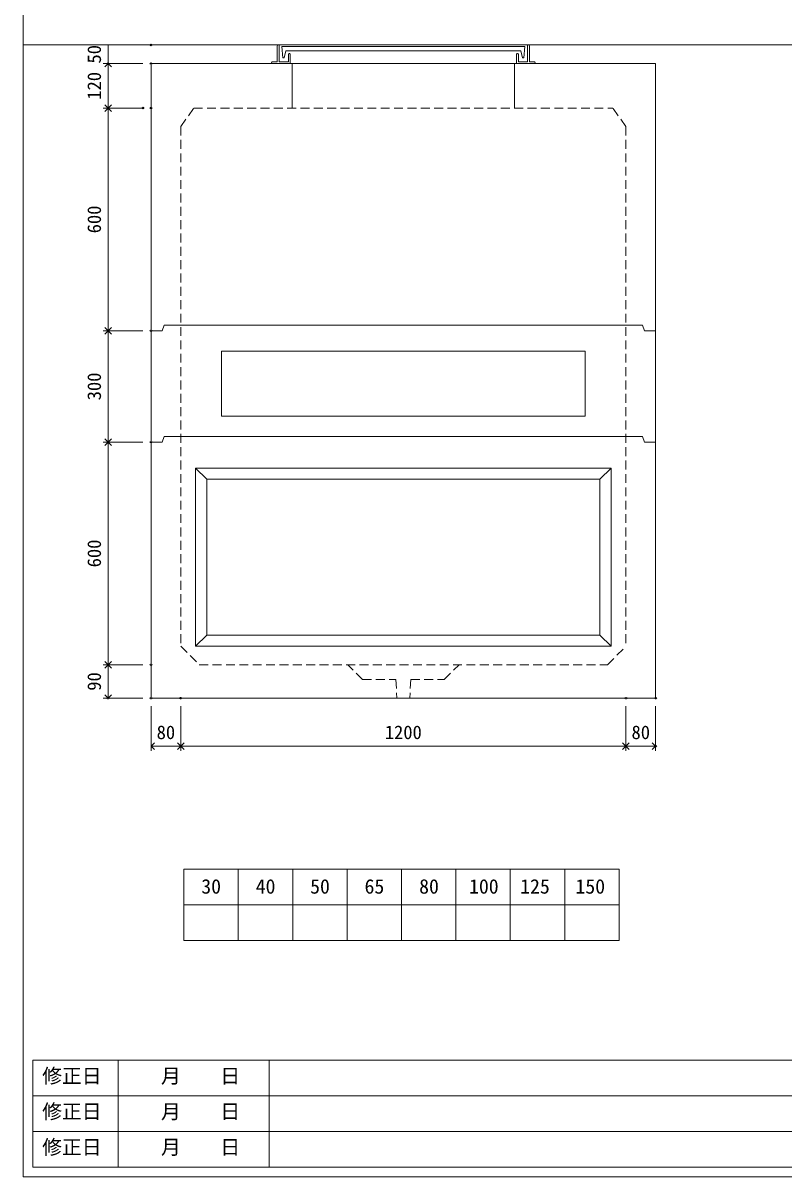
# Model space of a CAD drawing. Units: millimetres, scale not verified. Extents: x -6420 to 6420, y -3047 to 3047.
# Drawn here: x -1740 to 311, y -2653 to 456 of the extents above; entities that cross this region are included whole.
import ezdxf
from ezdxf.enums import TextEntityAlignment as Align

# ---------------------------------------------------------------- set-up
doc = ezdxf.new("R2010")
doc.units = ezdxf.units.MM
doc.header["$LTSCALE"] = 20
doc.header["$PDMODE"] = 32
doc.header["$PDSIZE"] = 4
doc.linetypes.add('DASHED1', pattern=[1.8, 1.2, -0.6])
doc.linetypes.add('USER2', pattern=[50.8, 31.75, -6.35, 6.35, -6.35])
doc.layers.add('0-1_Defpoints', color=7, linetype='Continuous')
for name, color, linetype, lineweight in [('0-2_waku', 7, 'Continuous', 18), ('0-3_gaikei', 7, 'Continuous', 18), ('0-4_kakure', 7, 'DASHED1', 5), ('0-5_sunpou', 7, 'Continuous', 5), ('0-8_uchigawa', 6, 'Continuous', 18), ('0-A_futa', 3, 'Continuous', 18), ('0-B_GL', 4, 'Continuous', 18), ('0-D_文字１', 7, 'Continuous', 18), ('1-2_uchigawa2', 6, 'USER2', 18)]:
    doc.layers.add(name, color=color, linetype=linetype, lineweight=lineweight)
doc.styles.add('ＭＳ ゴシック', font='')
doc.styles.get('ＭＳ ゴシック').set_extended_font_data('MS Gothic')

# ---------------------------------------------------------------- blocks, each defined once
blk = doc.blocks.new('_Open90')
at = {"layer": '0-5_sunpou'}
blk.add_line((0, 0), (-1, 0), dxfattribs=at)
blk.add_lwpolyline([(-0.5, 0.5), (0, 0), (-0.5, -0.5)], dxfattribs=at)
blk = doc.blocks.new('D75')
at = {"layer": '0-1_Defpoints'}
for p in [(1188.24, 1906.83), (1072.23, 1306.83), (1188.24, 1306.83)]:
    blk.add_point(p, dxfattribs=at)
at = {"layer": '0-5_sunpou'}
for p, q in [((1166.24, 1906.83), (1059.23, 1906.83)), ((1072.23, 1888.83), (1072.23, 1324.83)), ((1166.24, 1306.83), (1059.23, 1306.83))]:
    blk.add_line(p, q, dxfattribs=at)
at = {"layer": '0-5_sunpou', "xscale": 18, "yscale": 18}
for p, rotation in [((1072.23, 1906.83), 90), ((1072.23, 1306.83), 270)]:
    blk.add_blockref('_Open90', p, dxfattribs=dict(at, rotation=rotation))
at = {"layer": '0-5_sunpou', "style": 'ＭＳ ゴシック'}
blk.add_text('600', height=36.66, rotation=90, dxfattribs=at).set_placement((1064.23, 1569.33), align=Align.BOTTOM_LEFT)
blk = doc.blocks.new('D76')
at = {"layer": '0-1_Defpoints'}
for p in [(1188.24, 1306.83), (1072.23, 1216.83), (1188.24, 1216.83)]:
    blk.add_point(p, dxfattribs=at)
at = {"layer": '0-5_sunpou'}
for p, q in [((1166.24, 1306.83), (1059.23, 1306.83)), ((1072.23, 1288.83), (1072.23, 1234.83)), ((1166.24, 1216.83), (1059.23, 1216.83))]:
    blk.add_line(p, q, dxfattribs=at)
at = {"layer": '0-5_sunpou', "xscale": 18, "yscale": 18}
for p, rotation in [((1072.23, 1306.83), 90), ((1072.23, 1216.83), 270)]:
    blk.add_blockref('_Open90', p, dxfattribs=dict(at, rotation=rotation))
at = {"layer": '0-5_sunpou', "style": 'ＭＳ ゴシック'}
blk.add_text('90', height=36.66, rotation=90, dxfattribs=at).set_placement((1064.23, 1236.83), align=Align.BOTTOM_LEFT)
blk = doc.blocks.new('D77')
at = {"layer": '0-1_Defpoints'}
for p in [(1188.24, 1216.83), (1268.24, 1216.83), (1268.24, 1087.51)]:
    blk.add_point(p, dxfattribs=at)
at = {"layer": '0-5_sunpou'}
for p, q in [((1188.24, 1194.83), (1188.24, 1074.51)), ((1268.24, 1194.83), (1268.24, 1074.51)), ((1206.24, 1087.51), (1250.24, 1087.51))]:
    blk.add_line(p, q, dxfattribs=at)
at = {"layer": '0-5_sunpou', "xscale": 18, "yscale": 18, "rotation": 180}
blk.add_blockref('_Open90', (1188.24, 1087.51), dxfattribs=at)
at = {"layer": '0-5_sunpou', "xscale": 18, "yscale": 18}
blk.add_blockref('_Open90', (1268.24, 1087.51), dxfattribs=at)
at = {"layer": '0-5_sunpou', "style": 'ＭＳ ゴシック'}
blk.add_text('80', height=36.66, dxfattribs=at).set_placement((1203.24, 1095.51), align=Align.BOTTOM_LEFT)
blk = doc.blocks.new('D78')
at = {"layer": '0-1_Defpoints'}
for p in [(1268.24, 1216.83), (2468.24, 1216.83), (2468.24, 1087.51)]:
    blk.add_point(p, dxfattribs=at)
at = {"layer": '0-5_sunpou'}
for p, q in [((1268.24, 1194.83), (1268.24, 1074.51)), ((2468.24, 1194.83), (2468.24, 1074.51)), ((1286.24, 1087.51), (2450.24, 1087.51))]:
    blk.add_line(p, q, dxfattribs=at)
at = {"layer": '0-5_sunpou', "xscale": 18, "yscale": 18, "rotation": 180}
blk.add_blockref('_Open90', (1268.24, 1087.51), dxfattribs=at)
at = {"layer": '0-5_sunpou', "xscale": 18, "yscale": 18}
blk.add_blockref('_Open90', (2468.24, 1087.51), dxfattribs=at)
at = {"layer": '0-5_sunpou', "style": 'ＭＳ ゴシック'}
blk.add_text('1200', height=36.66, dxfattribs=at).set_placement((1818.24, 1095.51), align=Align.BOTTOM_LEFT)
blk = doc.blocks.new('D79')
at = {"layer": '0-1_Defpoints'}
for p in [(2468.24, 1216.83), (2548.24, 1216.83), (2548.24, 1087.51)]:
    blk.add_point(p, dxfattribs=at)
at = {"layer": '0-5_sunpou'}
for p, q in [((2468.24, 1194.83), (2468.24, 1074.51)), ((2548.24, 1194.83), (2548.24, 1074.51)), ((2486.24, 1087.51), (2530.24, 1087.51))]:
    blk.add_line(p, q, dxfattribs=at)
at = {"layer": '0-5_sunpou', "xscale": 18, "yscale": 18, "rotation": 180}
blk.add_blockref('_Open90', (2468.24, 1087.51), dxfattribs=at)
at = {"layer": '0-5_sunpou', "xscale": 18, "yscale": 18}
blk.add_blockref('_Open90', (2548.24, 1087.51), dxfattribs=at)
at = {"layer": '0-5_sunpou', "style": 'ＭＳ ゴシック'}
blk.add_text('80', height=36.66, dxfattribs=at).set_placement((2483.24, 1095.51), align=Align.BOTTOM_LEFT)
blk = doc.blocks.new('D48')
at = {"layer": '0-1_Defpoints'}
for p in [(1188.24, 2926.83), (1072.23, 2806.83), (1188.24, 2806.83)]:
    blk.add_point(p, dxfattribs=at)
at = {"layer": '0-5_sunpou'}
for p, q in [((1166.24, 2926.83), (1059.23, 2926.83)), ((1072.23, 2908.83), (1072.23, 2824.83)), ((1166.24, 2806.83), (1059.23, 2806.83))]:
    blk.add_line(p, q, dxfattribs=at)
at = {"layer": '0-5_sunpou', "xscale": 18, "yscale": 18}
for p, rotation in [((1072.23, 2926.83), 90), ((1072.23, 2806.83), 270)]:
    blk.add_blockref('_Open90', p, dxfattribs=dict(at, rotation=rotation))
at = {"layer": '0-5_sunpou', "style": 'ＭＳ ゴシック'}
blk.add_text('120', height=36.66, rotation=90, dxfattribs=at).set_placement((1064.23, 2829.33), align=Align.BOTTOM_LEFT)
blk = doc.blocks.new('D49')
at = {"layer": '0-1_Defpoints'}
for p in [(1166.24, 2806.83), (1072.23, 2206.83), (1188.24, 2206.83)]:
    blk.add_point(p, dxfattribs=at)
at = {"layer": '0-5_sunpou'}
for p, q in [((1144.24, 2806.83), (1059.23, 2806.83)), ((1072.23, 2788.83), (1072.23, 2224.83)), ((1166.24, 2206.83), (1059.23, 2206.83))]:
    blk.add_line(p, q, dxfattribs=at)
at = {"layer": '0-5_sunpou', "xscale": 18, "yscale": 18}
for p, rotation in [((1072.23, 2806.83), 90), ((1072.23, 2206.83), 270)]:
    blk.add_blockref('_Open90', p, dxfattribs=dict(at, rotation=rotation))
at = {"layer": '0-5_sunpou', "style": 'ＭＳ ゴシック'}
blk.add_text('600', height=36.66, rotation=90, dxfattribs=at).set_placement((1064.23, 2469.33), align=Align.BOTTOM_LEFT)
blk = doc.blocks.new('D50')
at = {"layer": '0-1_Defpoints'}
for p in [(1188.24, 2206.83), (1072.23, 1906.83), (1188.24, 1906.83)]:
    blk.add_point(p, dxfattribs=at)
at = {"layer": '0-5_sunpou'}
for p, q in [((1166.24, 2206.83), (1059.23, 2206.83)), ((1072.23, 2188.83), (1072.23, 1924.83)), ((1166.24, 1906.83), (1059.23, 1906.83))]:
    blk.add_line(p, q, dxfattribs=at)
at = {"layer": '0-5_sunpou', "xscale": 18, "yscale": 18}
for p, rotation in [((1072.23, 2206.83), 90), ((1072.23, 1906.83), 270)]:
    blk.add_blockref('_Open90', p, dxfattribs=dict(at, rotation=rotation))
at = {"layer": '0-5_sunpou', "style": 'ＭＳ ゴシック'}
blk.add_text('300', height=36.66, rotation=90, dxfattribs=at).set_placement((1064.23, 2019.33), align=Align.BOTTOM_LEFT)
blk = doc.blocks.new('D47')
at = {"layer": '0-1_Defpoints'}
for p in [(1188.24, 2976.83), (1072.23, 2926.83), (1188.24, 2926.83)]:
    blk.add_point(p, dxfattribs=at)
at = {"layer": '0-5_sunpou'}
for p, q in [((1166.24, 2976.83), (1059.23, 2976.83)), ((1072.23, 2976.83), (1072.23, 2926.83)), ((1166.24, 2926.83), (1059.23, 2926.83))]:
    blk.add_line(p, q, dxfattribs=at)
at = {"layer": '0-5_sunpou', "style": 'ＭＳ ゴシック'}
blk.add_text('50', height=36.66, rotation=90, dxfattribs=at).set_placement((1064.23, 2926.83), align=Align.BOTTOM_LEFT)

msp = doc.modelspace()

# ---------------------------------------------------------------- linework, layer by layer
at = {"layer": '0-2_waku'}
for p, q in [((-1740.01, 3046.98), (-1740.01, -2653.02)), ((-1306.68, -1824.02), (-1306.68, -2016.02)), ((-1306.68, -1824.02), (-1306.68, -2016.02)), ((-1306.68, -1824.02), (-1306.68, -2016.02)), ((-1306.68, -1824.02), (-1306.68, -2016.02)), ((-1306.68, -1824.02), (-133.34, -1824.02)), ((-1160.01, -1824.02), (-1160.01, -2016.02)), ((-1013.34, -1824.02), (-1013.34, -2016.02)), ((-1013.34, -1824.02), (-1013.34, -2016.02)), ((-866.68, -1824.02), (-866.68, -2016.02)), ((-720.01, -1824.02), (-720.01, -2016.02)), ((-573.34, -1824.02), (-573.34, -2016.02)), ((-426.68, -1824.02), (-426.68, -2016.02)), ((-280.01, -1824.02), (-280.01, -2016.02)), ((-133.34, -1824.02), (-133.34, -2016.02)), ((-1306.68, -1920.02), (-133.34, -1920.02)), ((-1306.68, -2016.02), (-133.34, -2016.02)), ((-1306.68, -2016.02), (-133.34, -2016.02)), ((-1713.34, -2338.35), (-1713.34, -2626.35)), ((-1713.34, -2338.35), (-1713.34, -2626.35)), ((-1713.34, -2338.35), (-1713.34, -2626.35)), ((-1713.34, -2338.35), (990.66, -2338.35)), ((-1483.34, -2338.35), (-1483.34, -2626.35)), ((-1076.68, -2338.35), (-1076.68, -2626.35)), ((-1076.68, -2338.35), (-1076.68, -2626.35)), ((-1713.34, -2434.35), (990.66, -2434.35)), ((-1713.34, -2530.35), (606.66, -2530.35)), ((-1713.34, -2626.35), (990.66, -2626.35)), ((-1740.01, -2653.02), (6419.99, -2653.02))]:
    msp.add_line(p, q, dxfattribs=at)
at = {"layer": '0-3_gaikei'}
for p, q in [((-1395, 346.97), (-1395, -1363.02)), ((-1395, 346.97), (-35, 346.97)), ((-35, 346.97), (-35, -1363.02)), ((-1365, -373.02), (-1395, -373.02)), ((-1365, -373.02), (-1360, -358.02)), ((-1360, -358.02), (-70, -358.02)), ((-65, -373.02), (-70, -358.02)), ((-35, -373.02), (-65, -373.02)), ((-1365, -673.02), (-1395, -673.02)), ((-1365, -673.02), (-1360, -658.02)), ((-1360, -658.02), (-70, -658.02)), ((-65, -673.02), (-70, -658.02)), ((-35, -673.02), (-65, -673.02)), ((-35, -1363.02), (-1395, -1363.02))]:
    msp.add_line(p, q, dxfattribs=at)
at = {"layer": '0-4_kakure'}
for p, q in [((-1015, 346.97), (-1015, 226.97)), ((-1015, 226.97), (-1015, 346.97)), ((-415, 346.97), (-415, 226.97)), ((-415, 226.97), (-415, 346.97)), ((-1315, 176.97), (-1280, 226.97)), ((-1280, 226.97), (-150, 226.97)), ((-115, 176.97), (-150, 226.97)), ((-1315, 176.97), (-1315, -1223.02)), ((-115, 176.97), (-115, -1223.02)), ((-1315, -1223.02), (-1265, -1273.02)), ((-165, -1273.02), (-115, -1223.02)), ((-1265, -1273.02), (-165, -1273.02)), ((-825, -1313.02), (-865, -1273.02)), ((-825, -1313.02), (-735, -1313.02)), ((-735, -1313.02), (-732.5, -1363.02)), ((-695, -1313.02), (-697.5, -1363.02))]:
    msp.add_line(p, q, dxfattribs=at)
msp.add_lwpolyline([(-695, -1313.02), (-605, -1313.02), (-565, -1273.02)], dxfattribs=at)
at = {"layer": '0-8_uchigawa'}
for p, q in [((-1275, -743.02), (-155, -743.02)), ((-1275, -743.02), (-1275, -1223.02)), ((-1275, -743.02), (-1245, -773.02)), ((-155, -743.02), (-185, -773.02)), ((-155, -1223.02), (-155, -743.02)), ((-1245, -773.02), (-185, -773.02)), ((-1245, -773.02), (-1245, -1193.02)), ((-185, -1193.02), (-185, -773.02)), ((-1275, -1223.02), (-1245, -1193.02)), ((-1245, -1193.02), (-185, -1193.02)), ((-155, -1223.02), (-185, -1193.02)), ((-1275, -1223.02), (-155, -1223.02))]:
    msp.add_line(p, q, dxfattribs=at)
at = {"layer": '0-A_futa'}
for p, q in [((-1055.01, 394.97), (-1055.01, 351.97)), ((-1053.01, 396.97), (-1050.01, 396.97)), ((-1050.01, 396.97), (-1050.01, 351.97)), ((-1042.19, 392.47), (-387.86, 392.47)), ((-1042.19, 392.47), (-1039.7, 362.47)), ((-1031.67, 381.47), (-1035.99, 362.47)), ((-1031.67, 381.47), (-398.34, 381.47)), ((-1023.01, 373.97), (-1022.01, 373.97)), ((-407, 373.97), (-408, 373.97)), ((-398.34, 381.47), (-394.02, 362.47)), ((-387.86, 392.47), (-390.11, 362.47)), ((-380, 396.97), (-377, 396.97)), ((-375, 394.97), (-375, 351.97)), ((-1070.01, 349.97), (-1070.01, 348.97)), ((-1068.01, 351.97), (-1055.01, 351.97)), ((-1015, 346.97), (-1068.01, 346.97)), ((-1050.01, 351.97), (-1025.01, 351.97)), ((-1039.7, 362.47), (-1035.99, 362.47)), ((-1025.01, 371.97), (-1025.01, 351.97)), ((-1020.01, 371.97), (-1020.01, 346.97)), ((-410, 371.97), (-410, 346.97)), ((-410, 346.97), (-362, 346.97)), ((-405, 371.97), (-405, 351.97)), ((-390.11, 362.47), (-394.02, 362.47)), ((-362, 351.97), (-375, 351.97)), ((-360, 349.97), (-360, 348.97))]:
    msp.add_line(p, q, dxfattribs=at)
msp.add_lwpolyline([(-380, 396.97), (-380, 351.97), (-405, 351.97)], dxfattribs=at)
for centre, start, end in [((-1053.01, 394.97), 90, 180), ((-1023.01, 371.97), 90, 180), ((-1022.01, 371.97), 0, 90), ((-408, 371.97), 90, 180), ((-407, 371.97), 0, 90), ((-377, 394.97), 0, 90), ((-1068.01, 349.97), 90, 180), ((-1068.01, 348.97), 180, 270), ((-362, 349.97), 0, 90), ((-362, 348.97), 270, 0)]:
    msp.add_arc(centre, 2, start, end, dxfattribs=at)
at = {"layer": '0-B_GL'}
msp.add_line((-1740.01, 396.97), (6419.99, 396.97), dxfattribs=at)
at = {"layer": '1-2_uchigawa2'}
for p, q in [((-1205, -428.02), (-715, -428.02)), ((-1205, -428.02), (-1205, -603.02)), ((-225, -428.02), (-715, -428.02)), ((-225, -428.02), (-225, -603.02)), ((-1205, -603.02), (-715.62, -603.02)), ((-225, -603.02), (-714.39, -603.02))]:
    msp.add_line(p, q, dxfattribs=at)

# ---------------------------------------------------------------- block references
at = {"layer": '0-5_sunpou'}
for name in ['D47', 'D48', 'D49', 'D50', 'D75', 'D76', 'D77', 'D78', 'D79']:
    msp.add_blockref(name, (-2583.24, -2579.86), dxfattribs=at)

# ---------------------------------------------------------------- texts
at = {"layer": '0-D_文字１', "style": 'ＭＳ ゴシック'}
for s, p in [('30', (-1259.62, -1901.48)), ('40', (-1112.96, -1901.48)), ('50', (-966.29, -1901.48)), ('65', (-819.62, -1901.48)), ('80', (-672.41, -1901.48)), ('100', (-537.92, -1901.48)), ('125', (-400.06, -1901.48)), ('150', (-251.05, -1901.48)), ('修正日', (-1688.48, -2412.08)), ('\u3000\u3000月\u3000\u3000日', (-1474.94, -2412.08)), ('修正日', (-1688.48, -2508.08)), ('\u3000\u3000月\u3000\u3000日', (-1474.94, -2508.08)), ('修正日', (-1688.48, -2604.08)), ('\u3000\u3000月\u3000\u3000日', (-1474.94, -2604.08))]:
    msp.add_text(s, height=39.1, dxfattribs=at).set_placement(p, align=Align.BOTTOM_LEFT)

doc.saveas('drawing.dxf')
